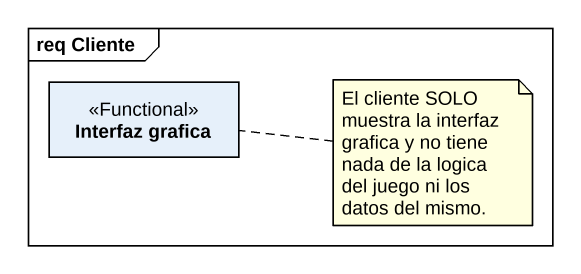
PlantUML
@startuml
mainframe req Cliente
hide circle
hide empty members
class "Interfaz grafica" as Interfaz_grafica <<Functional>>
note right of Interfaz_grafica : El cliente SOLO muestra la interfaz grafica y no tiene nada de la logica del juego ni los datos del mismo.
@enduml
